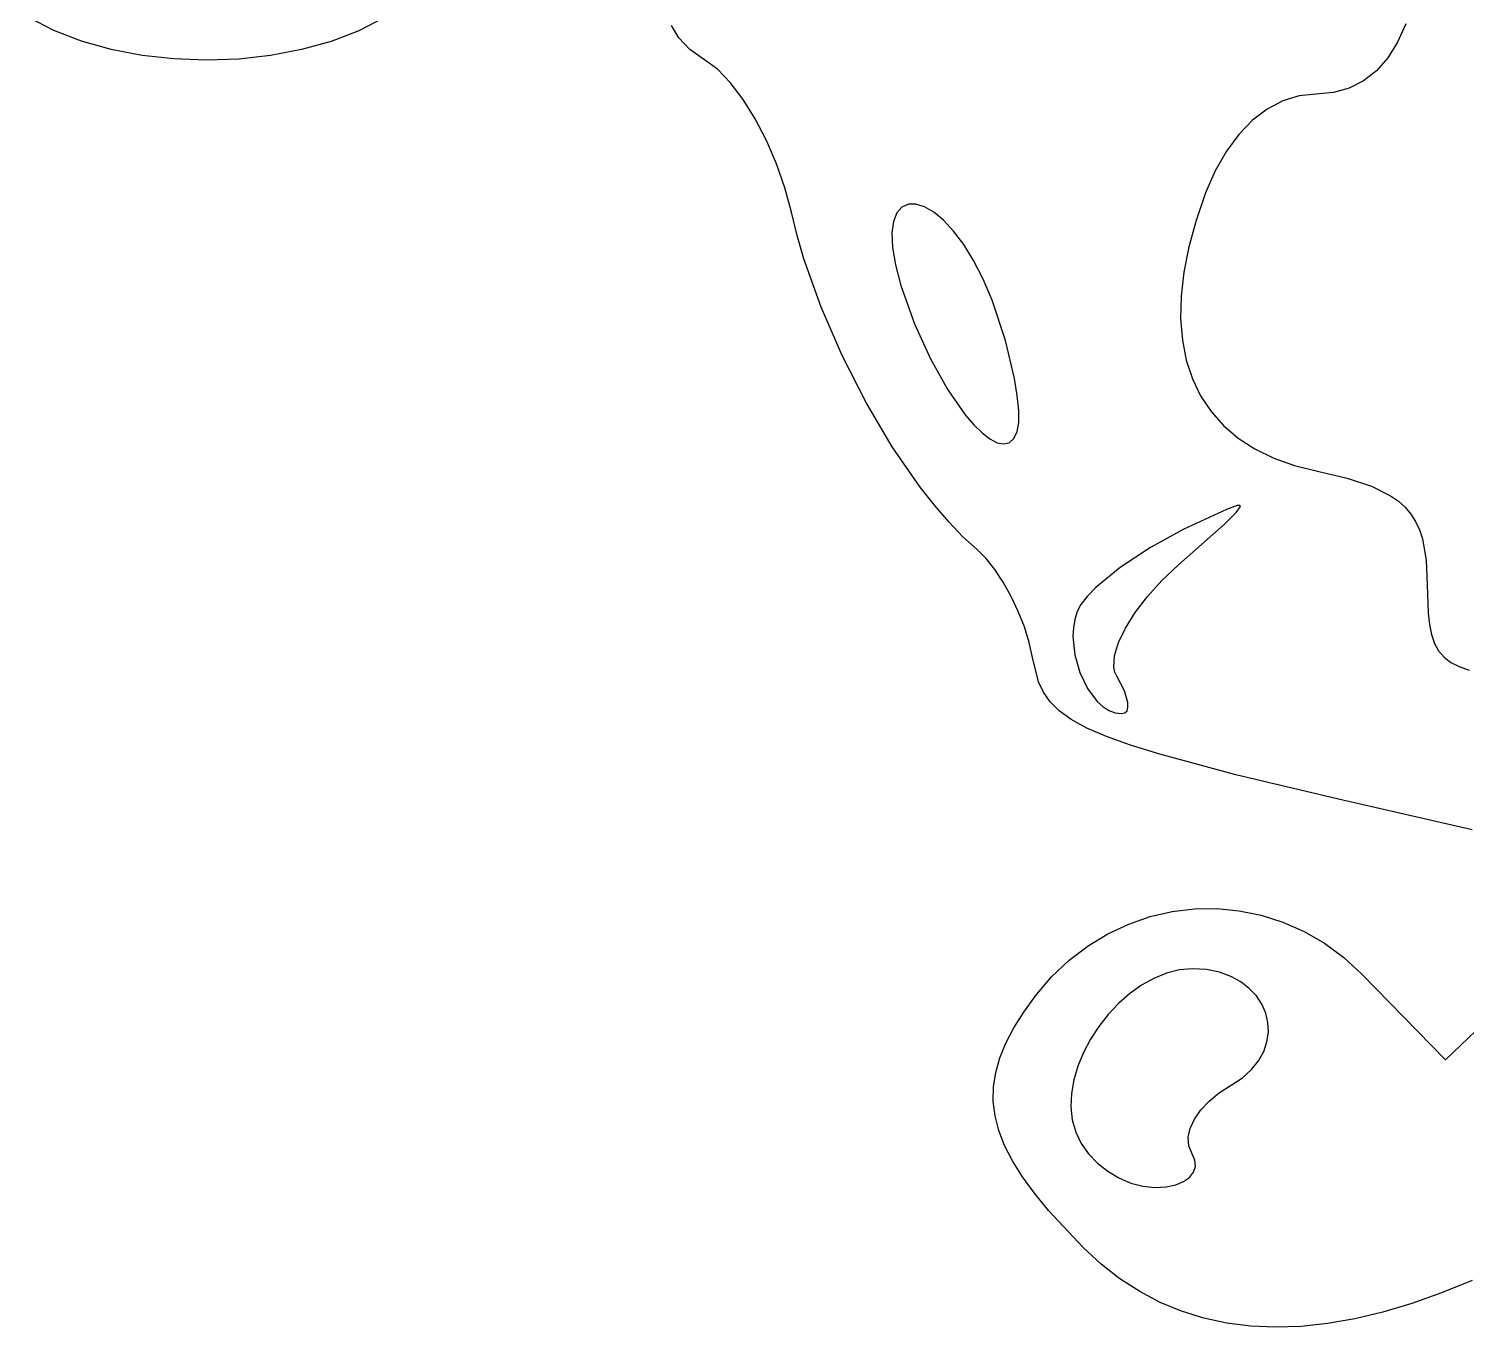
# Model space of a CAD drawing. Header units: millimetres. Extents: x -3.08 to 4.09, y 0 to 4.57.
# Drawn here: x -0.6042 to -0.166, y 0.6796 to 1.0755 of the extents above; entities that cross this region are included whole.
import ezdxf

# ---------------------------------------------------------------- set-up
doc = ezdxf.new("R2010")
doc.units = ezdxf.units.MM

msp = doc.modelspace()

# ---------------------------------------------------------------- linework, layer by layer
at = {"flags": 128}
for points in [[(-0.495963, 1.07883), (-0.503639, 1.074878), (-0.512048, 1.071645), (-0.521045, 1.069131), (-0.530482, 1.067338), (-0.540213, 1.066264), (-0.550091, 1.065909), (-0.559969, 1.066274), (-0.5697, 1.067359), (-0.579139, 1.069162), (-0.588138, 1.071685), (-0.59655, 1.074926), (-0.60423, 1.078887)], [(-0.164136, 0.831243), (-0.20491, 0.840553), (-0.236224, 0.848062), (-0.259376, 0.854278), (-0.268297, 0.85706), (-0.275665, 0.85971), (-0.281642, 0.862291), (-0.28639, 0.864866), (-0.290071, 0.867501), (-0.292849, 0.870256), (-0.294884, 0.873198), (-0.29634, 0.876388), (-0.298163, 0.883771), (-0.299192, 0.888375), (-0.300668, 0.893109), (-0.302522, 0.897837), (-0.304686, 0.902425), (-0.30709, 0.906738), (-0.309665, 0.91064), (-0.312343, 0.913997), (-0.315052, 0.916673), (-0.319387, 0.920633), (-0.323753, 0.92517), (-0.32812, 0.930231), (-0.332459, 0.935763), (-0.340937, 0.948027), (-0.348952, 0.961538), (-0.35627, 0.97587), (-0.362658, 0.990599), (-0.367881, 1.0053), (-0.369982, 1.012507), (-0.371705, 1.019548), (-0.373667, 1.026972), (-0.37623, 1.034315), (-0.379286, 1.041387), (-0.382726, 1.047996), (-0.386442, 1.053953), (-0.390326, 1.059068), (-0.394269, 1.063149), (-0.398163, 1.066007), (-0.402681, 1.06915), (-0.40602, 1.072678), (-0.408242, 1.076507)], [(-0.18438, 1.076955), (-0.186861, 1.071371), (-0.189841, 1.066604), (-0.193304, 1.06267), (-0.197234, 1.059583), (-0.201615, 1.05736), (-0.20643, 1.056014), (-0.211663, 1.055562), (-0.216842, 1.055044), (-0.221835, 1.053517), (-0.2266, 1.051022), (-0.231091, 1.047599), (-0.235262, 1.043288), (-0.23907, 1.038131), (-0.242468, 1.032167), (-0.245413, 1.025437), (-0.248321, 1.017037), (-0.250531, 1.008987), (-0.25205, 1.001299), (-0.252883, 0.993988), (-0.253035, 0.987068), (-0.252511, 0.980551), (-0.251318, 0.974452), (-0.24946, 0.968784), (-0.246944, 0.963561), (-0.243773, 0.958796), (-0.239955, 0.954503), (-0.235494, 0.950695), (-0.230395, 0.947386), (-0.224665, 0.94459), (-0.218308, 0.94232), (-0.21133, 0.94059), (-0.202247, 0.93848), (-0.194865, 0.936047), (-0.189034, 0.933132), (-0.186653, 0.931446), (-0.184603, 0.92958), (-0.182864, 0.927515), (-0.181419, 0.925231), (-0.180248, 0.922709), (-0.179332, 0.91993), (-0.178191, 0.913519), (-0.177844, 0.90584), (-0.17758, 0.897361), (-0.177181, 0.893844), (-0.176542, 0.890769), (-0.175618, 0.888107), (-0.174361, 0.88583), (-0.172727, 0.883908), (-0.170669, 0.882312), (-0.16814, 0.881013), (-0.165095, 0.879982)], [(-0.310538, 0.992757), (-0.313244, 0.999179), (-0.316144, 1.004834), (-0.319167, 1.00971), (-0.322246, 1.013797), (-0.325312, 1.017084), (-0.328294, 1.019559), (-0.331124, 1.021211), (-0.333733, 1.022029), (-0.336051, 1.022003), (-0.338011, 1.02112), (-0.339541, 1.019371), (-0.340574, 1.016743), (-0.341039, 1.013226), (-0.340869, 1.008809), (-0.339994, 1.00348), (-0.338344, 0.997229), (-0.334199, 0.98557), (-0.329323, 0.974835), (-0.324041, 0.965432), (-0.318677, 0.957767), (-0.316066, 0.954715), (-0.313556, 0.95225), (-0.311187, 0.950424), (-0.309, 0.949287), (-0.307036, 0.948892), (-0.305336, 0.949288), (-0.303938, 0.950527), (-0.302886, 0.952659), (-0.302404, 0.955397), (-0.302396, 0.959114), (-0.30283, 0.963646), (-0.303676, 0.968828), (-0.306474, 0.980482), (-0.310538, 0.992757)], [(-0.272483, 0.87809), (-0.273069, 0.87937), (-0.273375, 0.880843), (-0.273187, 0.884302), (-0.271996, 0.888327), (-0.269879, 0.892777), (-0.266912, 0.897515), (-0.263174, 0.902399), (-0.258742, 0.90729), (-0.253691, 0.912048), (-0.239653, 0.92449), (-0.23609, 0.927991), (-0.234811, 0.92983), (-0.235023, 0.93016), (-0.235801, 0.930117), (-0.239045, 0.928966), (-0.252233, 0.922798), (-0.262236, 0.91734), (-0.271457, 0.911212), (-0.278868, 0.905162), (-0.281573, 0.902399), (-0.283441, 0.899937), (-0.28453, 0.897769), (-0.285284, 0.895382), (-0.28572, 0.892824), (-0.285858, 0.890146), (-0.285312, 0.884627), (-0.283795, 0.879222), (-0.281456, 0.874327), (-0.278441, 0.87034), (-0.276728, 0.86881), (-0.274901, 0.867656), (-0.27298, 0.866927), (-0.270983, 0.866673), (-0.270011, 0.866906), (-0.269383, 0.867574), (-0.269093, 0.86863), (-0.269134, 0.870027), (-0.270184, 0.873658), (-0.272483, 0.87809)], [(-0.16415, 0.693868), (-0.173487, 0.690052), (-0.182567, 0.686828), (-0.19139, 0.684197), (-0.199956, 0.682157), (-0.208266, 0.680711), (-0.216318, 0.679856), (-0.224115, 0.679594), (-0.231655, 0.679925), (-0.238939, 0.680848), (-0.245967, 0.682364), (-0.25274, 0.684473), (-0.259257, 0.687174), (-0.265519, 0.690469), (-0.271526, 0.694356), (-0.277277, 0.698836), (-0.282775, 0.703909), (-0.293325, 0.715189), (-0.297624, 0.720434), (-0.301281, 0.725461), (-0.304301, 0.730302), (-0.306691, 0.734989), (-0.308456, 0.739555), (-0.309604, 0.744033), (-0.310141, 0.748455), (-0.310072, 0.752855), (-0.309403, 0.757264), (-0.308142, 0.761716), (-0.306293, 0.766243), (-0.303864, 0.770879), (-0.300861, 0.775655), (-0.297288, 0.780604), (-0.292362, 0.786398), (-0.287, 0.791492), (-0.28126, 0.795882), (-0.275196, 0.799564), (-0.268867, 0.802535), (-0.262328, 0.804791), (-0.255634, 0.806328), (-0.248844, 0.807142), (-0.242013, 0.80723), (-0.235196, 0.806588), (-0.228452, 0.805213), (-0.221835, 0.8031), (-0.215403, 0.800246), (-0.209211, 0.796647), (-0.203316, 0.7923), (-0.197775, 0.787201), (-0.172288, 0.761118), (-0.141913, 0.790229)], [(-0.24965, 0.732646), (-0.250567, 0.734952), (-0.250694, 0.737511), (-0.250082, 0.740238), (-0.248778, 0.743048), (-0.246832, 0.745856), (-0.244294, 0.748575), (-0.241212, 0.751122), (-0.237636, 0.753409), (-0.234206, 0.755655), (-0.231416, 0.758152), (-0.229248, 0.760846), (-0.227682, 0.763683), (-0.226702, 0.766606), (-0.226289, 0.769563), (-0.226425, 0.772498), (-0.227092, 0.775356), (-0.228272, 0.778082), (-0.229947, 0.780623), (-0.232098, 0.782923), (-0.234708, 0.784927), (-0.237758, 0.786581), (-0.241231, 0.78783), (-0.245108, 0.78862), (-0.249372, 0.788896), (-0.253379, 0.78855), (-0.25735, 0.787552), (-0.261242, 0.785963), (-0.265012, 0.783843), (-0.268617, 0.781253), (-0.272013, 0.778253), (-0.275158, 0.774905), (-0.278007, 0.771267), (-0.280518, 0.767401), (-0.282648, 0.763368), (-0.284353, 0.759227), (-0.285591, 0.75504), (-0.286317, 0.750867), (-0.286489, 0.746768), (-0.286063, 0.742803), (-0.284997, 0.739034), (-0.283342, 0.735657), (-0.2811, 0.732506), (-0.278371, 0.729652), (-0.275252, 0.727163), (-0.271844, 0.725107), (-0.268245, 0.723554), (-0.264554, 0.722572), (-0.260872, 0.722229), (-0.257453, 0.722441), (-0.254519, 0.72305), (-0.252115, 0.724012), (-0.250287, 0.725286), (-0.24908, 0.726829), (-0.248542, 0.728598), (-0.248716, 0.730551), (-0.24965, 0.732646)]]:
    msp.add_lwpolyline(points, dxfattribs=at)

doc.saveas('drawing.dxf')
